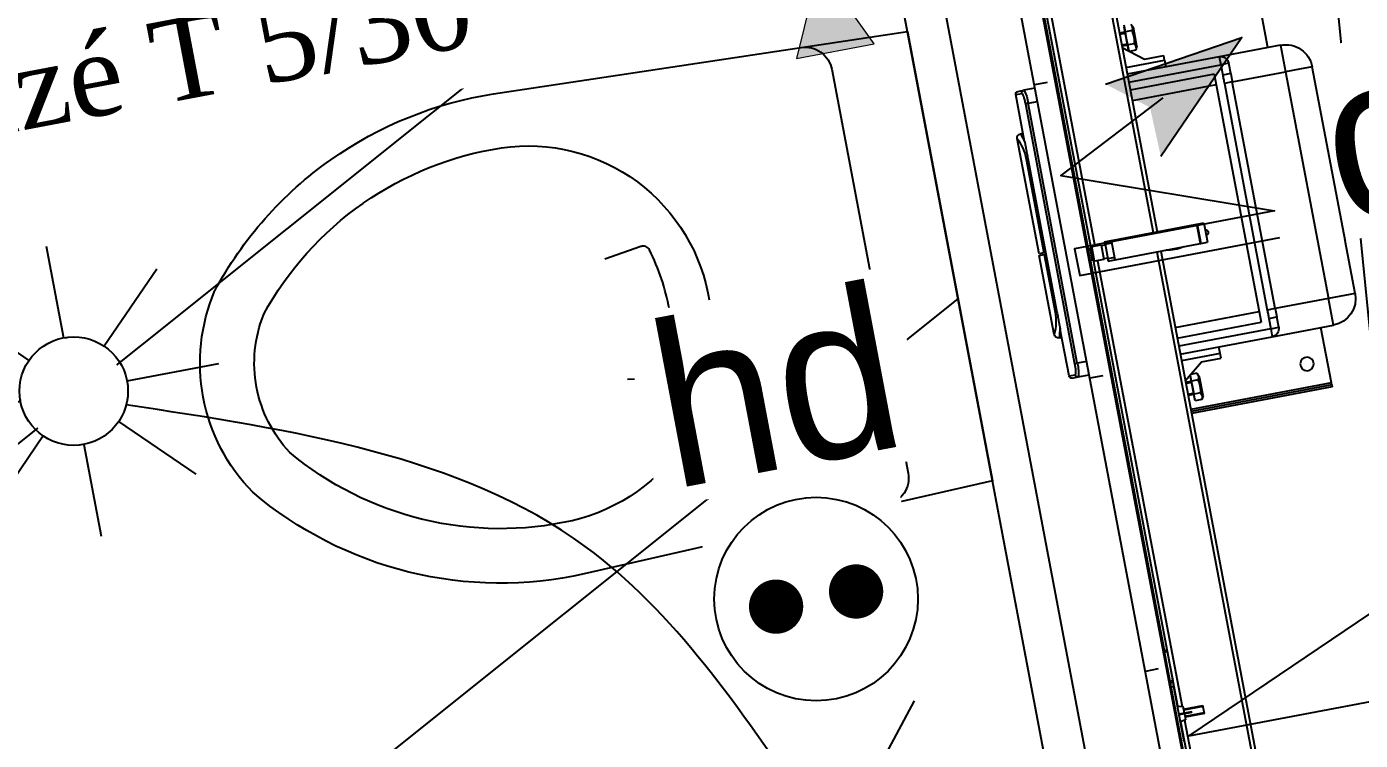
# Model space of a CAD drawing. Header units: centimetres. Extents: x 197412 to 267601, y -375791 to -305433.
# Drawn here: x 216468 to 217451, y -344960 to -344433 of the extents above; entities that cross this region are included whole.
import ezdxf

# ---------------------------------------------------------------- set-up
doc = ezdxf.new("R2010")
doc.units = ezdxf.units.CM
for name, color, linetype in [('3-BAT C-Niveau 0', 250, 'Continuous'), ('prlm-MOD', 64, 'Continuous'), ('prlm-VMC', 62, 'Continuous')]:
    doc.layers.add(name, color=color, linetype=linetype)
doc.layers.add('FAUX PLAFOND', color=9, linetype='Continuous', lineweight=25)
doc.layers.add('prlm-ELEC-CFO', color=1, linetype='Continuous', lineweight=25)
doc.styles.add('prlm-elec-cfo', font='comic.ttf', dxfattribs={"height": 12})
doc.styles.add('prlm-vmc', font='pala.ttf', dxfattribs={"height": 14})

# ---------------------------------------------------------------- blocks, each defined once
blk = doc.blocks.new('xi.PCHD')
at = {"color": 0, "lineweight": 5}
blk.add_wipeout([(-7.5, -7.5), (7.5, -7.5), (7.5, 7.5), (-7.5, 7.5)], dxfattribs=at).dxf.layer = 'prlm-ELEC-CFO'
at = {"layer": 'prlm-ELEC-CFO', "color": 0, "linetype": 'ByBlock', "lineweight": 5, "const_width": 2}
for points in [[(-4, 0, 1), (-2, 0, 1)], [(2, 0, 1), (4, 0, 1)]]:
    blk.add_lwpolyline(points, format="xyb", close=True, dxfattribs=at)
at = {"layer": 'prlm-ELEC-CFO', "color": 0, "linetype": 'ByBlock', "lineweight": -2}
blk.add_circle((0, 0), 7.5, dxfattribs=at)
blk = doc.blocks.new('xi.SA')
at = {"layer": 'prlm-ELEC-CFO', "color": 0}
blk.add_lwpolyline([(0.2, -1.278), (5.5, 5.28)], dxfattribs=at)
blk.add_circle((-2, -4), 3.5, dxfattribs=at)
blk = doc.blocks.new('xi.CH')
at = {"layer": 'prlm-ELEC-CFO', "lineweight": 5}
blk.add_hatch(color=0, dxfattribs=at).paths.add_polyline_path([(-3, 6), (-0.103, 3.699), (0, 0), (7.5, 7.5)])
at = {"layer": 'prlm-ELEC-CFO', "color": 0}
for points in [[(-3, 6), (7.5, 7.5), (0, 0)], [(0.955, 4.227), (-7.5, 0), (7.5, -5.5), (-7.5, -5.5), (-7.5, -7.5), (7.5, -7.5)]]:
    blk.add_lwpolyline(points, dxfattribs=at)
blk = doc.blocks.new('xi.SPOT')
at = {"color": 0, "lineweight": 5}
blk.add_wipeout([(-4, 0), (-2.828, -2.828), (0, -4), (2.828, -2.828), (4, 0), (2.828, 2.828), (0, 4), (-2.828, 2.828)], dxfattribs=at).dxf.layer = 'prlm-ELEC-CFO'
at = {"layer": 'prlm-ELEC-CFO', "color": 0, "linetype": 'ByBlock', "lineweight": -2, "flags": 128}
for points in [[(0, 10.878), (0, 4)], [(-7.692, 7.692), (-2.828, 2.828)], [(7.692, 7.692), (2.828, 2.828)], [(-10.878, 0), (-4, 0)], [(4, 0), (10.878, 0)], [(-2.828, -2.828), (-7.692, -7.692)], [(2.828, -2.828), (7.692, -7.692)], [(0, -4), (0, -10.878)]]:
    blk.add_lwpolyline(points, dxfattribs=at)
at = {"layer": 'prlm-ELEC-CFO', "color": 0, "linetype": 'ByBlock', "lineweight": -2}
blk.add_circle((0, 0), 4, dxfattribs=at)
blk = doc.blocks.new('MTI900_Alu_390')
at = {"layer": 'prlm-MOD', "color": 1, "linetype": 'Continuous'}
for p, q in [((-0.85, -1.865), (0.85, -1.865)), ((-0.85, -1.865), (-0.85, -2.065)), ((0.85, -1.865), (0.85, -2.065)), ((-1.495, -2.16), (-1.495, -3.215)), ((-1.48, -2.16), (-1.495, -2.16)), ((-1.48, -2.16), (-1.48, -3.215)), ((-1.48, -2.16), (-1.465, -2.16)), ((-1.465, -2.16), (-1.05, -2.16)), ((-1.465, -2.16), (-1.465, -3.215)), ((-1.05, -2.525), (-1.05, -2.065)), ((-1.05, -2.065), (-0.85, -2.065)), ((0.85, -2.065), (-0.85, -2.065)), ((-0.85, -2.065), (-0.85, -2.465)), ((0.85, -2.465), (0.85, -2.065)), ((1.05, -2.065), (0.85, -2.065)), ((1.05, -2.065), (1.05, -2.525)), ((1.05, -2.16), (1.465, -2.16)), ((-1.05, -3.215), (-1.05, -2.525)), ((-0.99, -2.525), (-1.05, -2.525)), ((-0.99, -2.465), (-0.9124, -2.465)), ((-0.99, -2.525), (-0.99, -2.465)), ((-0.99, -2.525), (-0.99, -3.215)), ((-0.9124, -2.525), (-0.99, -2.525)), ((-0.85, -2.465), (-0.9124, -2.465)), ((-0.9124, -2.525), (-0.9124, -2.465)), ((-0.85, -2.465), (0.85, -2.465)), ((-0.85, -2.465), (-0.85, -2.5242)), ((0.85, -2.5242), (-0.85, -2.5242)), ((0.9124, -2.465), (0.85, -2.465)), ((0.85, -2.465), (0.85, -2.5242)), ((0.9124, -2.465), (0.99, -2.465)), ((0.9124, -2.465), (0.9124, -2.525)), ((0.99, -2.525), (0.9124, -2.525)), ((0.99, -2.465), (0.99, -2.525)), ((0.99, -3.215), (0.99, -2.525)), ((1.05, -2.525), (0.99, -2.525)), ((1.05, -2.525), (1.05, -3.215)), ((0.93, -2.585), (-0.93, -2.585)), ((-0.93, -3.215), (-0.93, -2.585)), ((-0.85, -3.215), (-0.85, -2.585)), ((0.85, -2.585), (0.85, -3.215)), ((0.93, -2.585), (0.93, -3.215)), ((-1.1342, -2.925), (-1.1, -2.925)), ((-1.1342, -3.0705), (-1.1342, -2.925)), ((-1.1, -2.925), (-1.1, -3.215)), ((-1.1, -2.925), (-1.05, -2.925)), ((-0.2775, -2.915), (-0.2775, -2.865)), ((-0.1325, -2.865), (-0.2775, -2.865)), ((-0.1325, -2.915), (-0.2775, -2.915)), ((-0.2775, -2.9175), (-0.2775, -2.915)), ((-0.2775, -2.9175), (-0.1325, -2.9175)), ((-0.2775, -3.5575), (-0.2775, -2.9175)), ((-0.1325, -2.915), (-0.1325, -2.865)), ((-0.1325, -2.9175), (-0.1325, -2.915)), ((-0.1325, -3.5575), (-0.1325, -2.9175)), ((1.1, -2.925), (1.05, -2.925)), ((1.1, -3.215), (1.1, -2.925)), ((1.1, -2.925), (1.1342, -2.925)), ((1.1342, -3.0705), (1.1342, -2.925)), ((-1.38, -3.106), (-1.4081, -3.1204)), ((-1.4081, -3.1204), (-1.4081, -3.17)), ((-1.38, -3.106), (-1.24, -3.106)), ((-1.3591, -3.1204), (-1.3591, -3.17)), ((-1.2609, -3.1204), (-1.2609, -3.17)), ((-1.2504, -3.215), (-1.1342, -3.0705)), ((-1.2119, -3.1204), (-1.24, -3.106)), ((-1.2119, -3.1204), (-1.2119, -3.1671)), ((1.2504, -3.215), (1.1342, -3.0705)), ((1.24, -3.106), (1.2119, -3.1204)), ((1.2119, -3.1204), (1.2119, -3.1671)), ((1.24, -3.106), (1.38, -3.106)), ((1.2609, -3.1204), (1.2609, -3.17)), ((1.3591, -3.1204), (1.3591, -3.17)), ((1.4081, -3.1204), (1.38, -3.106)), ((-0.2775, -3.215), (-4.0287, -3.215)), ((-1.4081, -3.17), (-1.3836, -3.17)), ((-1.395, -3.17), (-1.395, -3.172)), ((-1.395, -3.172), (-1.225, -3.172)), ((-1.3836, -3.17), (-1.3591, -3.17)), ((-1.36, -3.172), (-1.36, -3.215)), ((-1.3591, -3.17), (-1.31, -3.17)), ((-1.3508, -3.215), (-1.3508, -3.172)), ((-1.31, -3.17), (-1.2609, -3.17)), ((-1.2692, -3.215), (-1.2692, -3.172)), ((-1.2609, -3.17), (-1.2364, -3.17)), ((-1.26, -3.215), (-1.26, -3.172)), ((-1.2364, -3.17), (-1.2142, -3.17)), ((-1.225, -3.172), (-1.225, -3.17)), ((4.0287, -3.215), (-0.1325, -3.215)), ((1.2142, -3.17), (1.2364, -3.17)), ((1.225, -3.17), (1.225, -3.172)), ((1.225, -3.172), (1.395, -3.172)), ((1.2364, -3.17), (1.2609, -3.17)), ((1.26, -3.172), (1.26, -3.215)), ((1.2609, -3.17), (1.31, -3.17)), ((1.2692, -3.215), (1.2692, -3.172)), ((1.31, -3.17), (1.3591, -3.17)), ((1.3508, -3.215), (1.3508, -3.172)), ((1.3591, -3.17), (1.3836, -3.17)), ((1.36, -3.215), (1.36, -3.172)), ((1.3836, -3.17), (1.4081, -3.17)), ((1.395, -3.172), (1.395, -3.17)), ((-0.2775, -3.245), (-4.0274, -3.245)), ((4.0274, -3.245), (-0.1325, -3.245)), ((-3.685, -3.532), (-3.625, -3.532)), ((-3.685, -3.532), (-3.685, -3.677)), ((-3.6789, -3.677), (-3.6789, -3.532)), ((-3.6311, -3.677), (-3.6311, -3.532)), ((-3.625, -3.677), (-3.625, -3.532)), ((-3.66, -3.6225), (-3.655, -3.6225)), ((-3.66, -3.6225), (-3.66, -3.6361)), ((-3.66, -3.6361), (-3.655, -3.6361)), ((-3.66, -3.6361), (-3.66, -3.717)), ((-3.655, -3.6225), (-3.655, -3.6361)), ((-3.655, -3.6361), (-3.655, -3.717)), ((-0.2775, -3.5575), (-0.1325, -3.5575)), ((-0.2775, -3.56), (-0.2775, -3.5575)), ((-0.2775, -3.61), (-0.2775, -3.56)), ((-0.26, -3.56), (-0.2775, -3.56)), ((-0.255, -3.61), (-0.2775, -3.61)), ((-0.26, -3.5575), (-0.26, -3.6075)), ((-0.15, -3.6075), (-0.26, -3.6075)), ((-0.255, -3.6075), (-0.255, -3.6375)), ((-0.155, -3.6375), (-0.155, -3.6075)), ((-0.1325, -3.61), (-0.155, -3.61)), ((-0.15, -3.6075), (-0.15, -3.5575)), ((-0.1325, -3.56), (-0.15, -3.56)), ((-0.1325, -3.56), (-0.1325, -3.5575)), ((-0.1325, -3.61), (-0.1325, -3.56)), ((-3.7066, -3.685), (-4.0074, -3.685)), ((-3.935, -3.715), (-3.7126, -3.715)), ((-3.86, -3.717), (-3.45, -3.717)), ((-3.705, -3.677), (-3.713, -3.717)), ((-3.66, -3.677), (-3.705, -3.677)), ((-3.655, -3.677), (-3.605, -3.677)), ((-3.597, -3.717), (-3.605, -3.677)), ((-0.26, -3.685), (-3.6034, -3.685)), ((-3.5974, -3.715), (-0.25, -3.715)), ((-3.45, -3.717), (-3.45, -3.737)), ((-3.45, -3.717), (-3.4168, -3.717)), ((-3.4168, -3.737), (-3.4168, -3.717)), ((-3.4168, -3.717), (-3.4033, -3.717)), ((-3.185, -3.717), (-3.4033, -3.717)), ((-3.4033, -3.717), (-3.4033, -3.737)), ((-3.185, -3.717), (-3.175, -3.717)), ((-3.185, -3.737), (-3.185, -3.717)), ((-3.175, -3.717), (-3.175, -3.737)), ((-0.15, -3.6375), (-0.26, -3.6375)), ((-0.26, -3.6375), (-0.26, -3.7075)), ((-0.26, -3.7075), (-0.15, -3.7075)), ((-0.25, -3.7075), (-0.25, -3.7225)), ((-0.25, -3.7225), (-0.16, -3.7225)), ((-0.16, -3.7225), (-0.16, -3.7075)), ((-0.16, -3.715), (3.5984, -3.715)), ((-0.15, -3.7075), (-0.15, -3.6375)), ((3.6044, -3.685), (-0.15, -3.685)), ((-4.375, -3.737), (4.375, -3.737)), ((4.375, -3.747), (-4.375, -3.747)), ((-3.175, -3.735), (-0.2433, -3.735)), ((-0.1667, -3.735), (3.175, -3.735)), ((-4.375, -3.902), (4.375, -3.902)), ((-1.075, -3.9853), (-1.075, -3.902)), ((-0.975, -3.902), (-0.975, -3.973)), ((0.975, -3.973), (0.975, -3.902)), ((1.075, -3.902), (1.075, -3.9853)), ((-1.075, -4.03), (-1.075, -3.9853)), ((-1.055, -4.05), (-1.055, -4.0051)), ((-0.975, -3.973), (0.975, -3.973)), ((-0.975, -3.9928), (-0.975, -3.973)), ((0.975, -3.9928), (-0.975, -3.9928)), ((0.975, -3.973), (0.975, -3.9928)), ((1.055, -4.05), (1.055, -4.0051)), ((1.075, -4.03), (1.075, -3.9853)), ((-1.055, -4.05), (-0.706, -4.05)), ((-0.765, -4.07), (-0.765, -4.05)), ((-0.735, -4.1), (-0.735, -4.1)), ((-0.735, -4.1), (-0.1416, -4.1)), ((0.576, -4.0497), (-0.576, -4.0497)), ((-0.574, -4.0497), (-0.574, -4.0634)), ((-0.1416, -4.0634), (-0.574, -4.0634)), ((-0.1416, -4.0634), (-0.1416, -4.0497)), ((-0.1416, -4.1), (-0.1416, -4.0634)), ((-0.1307, -4.0497), (-0.1307, -4.0634)), ((0.574, -4.0634), (-0.1307, -4.0634)), ((-0.1307, -4.0634), (-0.1307, -4.1)), ((-0.1307, -4.1), (0.735, -4.1)), ((0.574, -4.0497), (0.574, -4.0634)), ((0.7037, -4.05), (1.055, -4.05)), ((0.735, -4.1), (0.735, -4.1)), ((0.765, -4.07), (0.765, -4.05))]:
    blk.add_line(p, q, dxfattribs=at)
at = {"layer": 'prlm-MOD', "color": 1, "ltscale": 50}
for points in [[(-3.3, -3.8058), (-3.3, -3.902)], [(-1.1, -3.8058), (-1.1, -3.902)], [(1.1, -3.8058), (1.1, -3.902)]]:
    blk.add_lwpolyline(points, dxfattribs=at)
at = {"layer": 'prlm-MOD', "color": 1, "linetype": 'Continuous'}
blk.add_circle((-1.295, -2.31), 0.05, dxfattribs=at)
for centre, radius, start, end in [((-0.85, -2.065), 0.2, 90, 180), ((0.85, -2.065), 0.2, 0, 90), ((-0.99, -2.525), 0.06, 90, 180), ((0.99, -2.525), 0.06, 0, 90), ((-0.205, -2.865), 0.02, 0, 180), ((0, -3.11), 0.285, 166.82645, 193.17355), ((-1.3836, -3.1624), 0.0487, 59.74223, 120.25777), ((-1.2364, -3.1624), 0.0487, 59.74223, 120.25777), ((1.2364, -3.1624), 0.0487, 59.74223, 120.25777), ((1.3836, -3.1624), 0.0487, 59.74223, 120.25777), ((-0.235, -3.7225), 0.015, 180, 255.16489), ((-0.175, -3.7225), 0.015, 284.83511, 0), ((-0.9965, -4.212), 0.2399, 84.86995, 109.10907), ((0.9987, -4.1937), 0.2219, 69.89148, 96.1295), ((-1.055, -4.03), 0.02, 180, 270), ((-0.5689, -4.6164), 0.5805, 102.58374, 109.74123), ((-0.735, -4.07), 0.03, 180, 270), ((-0.5689, -4.4578), 0.3944, 90.7355, 114.8981), ((0.5685, -4.4598), 0.3964, 65.16337, 89.20304), ((0.5693, -4.6145), 0.5786, 70.22595, 77.40425), ((0.735, -4.07), 0.03, 270, 0), ((1.055, -4.03), 0.02, 270, 0)]:
    blk.add_arc(centre, radius, start, end, dxfattribs=at)
for centre, major_axis, start_param, end_param in [((-1.055, -3.9853), (0.02, 0), 3.141593, 4.712389), ((1.055, -3.9853), (-0.02, 0), 1.570796, 3.141593)]:
    blk.add_ellipse(centre, major_axis=major_axis, ratio=0.989815, start_param=start_param, end_param=end_param, dxfattribs=at)
for points, knots in [([(-0.85, -2.5242), (-0.8604, -2.5242), (-0.8708, -2.5243), (-0.8916, -2.5247), (-0.902, -2.525), (-0.9124, -2.525)], [0, 0, 0, 0, 0.5, 0.5, 1, 1, 1, 1]), ([(0.9124, -2.525), (0.902, -2.525), (0.8916, -2.5247), (0.8708, -2.5243), (0.8604, -2.5242), (0.85, -2.5242)], [0, 0, 0, 0, 0.5, 0.5, 1, 1, 1, 1]), ([(-1.3591, -3.1204), (-1.3511, -3.1183), (-1.343, -3.1166), (-1.3306, -3.1149), (-1.3265, -3.1144), (-1.3182, -3.1138), (-1.3141, -3.1137), (-1.3017, -3.1137), (-1.2935, -3.1143), (-1.2772, -3.1166), (-1.269, -3.1183), (-1.2609, -3.1204)], [0, 0, 0, 0, 0.25, 0.25, 0.375, 0.375, 0.5, 0.5, 0.75, 0.75, 1, 1, 1, 1]), ([(1.2609, -3.1204), (1.269, -3.1183), (1.2772, -3.1166), (1.2935, -3.1143), (1.3017, -3.1137), (1.3141, -3.1137), (1.3182, -3.1138), (1.3265, -3.1144), (1.3306, -3.1149), (1.343, -3.1166), (1.3511, -3.1183), (1.3591, -3.1204)], [0, 0, 0, 0, 0.25, 0.25, 0.5, 0.5, 0.625, 0.625, 0.75, 0.75, 1, 1, 1, 1]), ([(-0.975, -3.9928), (-0.9803, -3.9928), (-0.9856, -3.9929), (-0.996, -3.9932), (-1.0011, -3.9934), (-1.0083, -3.9939), (-1.0107, -3.9941), (-1.0153, -3.9945), (-1.0176, -3.9947), (-1.0241, -3.9955), (-1.0281, -3.996), (-1.0355, -3.9972), (-1.0388, -3.9978), (-1.0446, -3.9991), (-1.047, -3.9998), (-1.05, -4.0009), (-1.0509, -4.0013), (-1.0524, -4.0021), (-1.053, -4.0024), (-1.0545, -4.0036), (-1.055, -4.0043), (-1.055, -4.0051)], [0, 0, 0, 0, 0.125, 0.125, 0.25, 0.25, 0.3125, 0.3125, 0.375, 0.375, 0.5, 0.5, 0.625, 0.625, 0.75, 0.75, 0.8125, 0.8125, 0.875, 0.875, 1, 1, 1, 1]), ([(1.055, -4.0051), (1.055, -4.0043), (1.0545, -4.0036), (1.053, -4.0024), (1.0523, -4.002), (1.0508, -4.0013), (1.0491, -4.0006), (1.0469, -3.9998), (1.0444, -3.9991), (1.0431, -3.9988), (1.0387, -3.9978), (1.0354, -3.9971), (1.0299, -3.9963), (1.028, -3.996), (1.0239, -3.9955), (1.0218, -3.9952), (1.0153, -3.9945), (1.0107, -3.9941), (1.0034, -3.9936), (1.0009, -3.9935), (0.9958, -3.9932), (0.9933, -3.9931), (0.9856, -3.9929), (0.9803, -3.9928), (0.975, -3.9928)], [0, 0, 0, 0, 0.125, 0.125, 0.1875, 0.1875, 0.25, 0.3125, 0.3125, 0.375, 0.375, 0.5, 0.5, 0.5625, 0.5625, 0.625, 0.625, 0.75, 0.75, 0.8125, 0.8125, 0.875, 0.875, 1, 1, 1, 1]), ([(-0.576, -4.0497), (-0.5891, -4.0497), (-0.6021, -4.0497), (-0.6211, -4.0498), (-0.6274, -4.0498), (-0.6399, -4.0498), (-0.6461, -4.0498), (-0.6642, -4.0499), (-0.6756, -4.0499), (-0.6918, -4.05), (-0.6971, -4.05), (-0.7038, -4.05), (-0.7053, -4.05), (-0.7068, -4.05)], [0, 0, 0, 0, 0.125, 0.125, 0.1875, 0.1875, 0.25, 0.25, 0.375, 0.375, 0.4375, 0.4375, 0.4568651, 0.4568651, 0.4568651, 0.4568651]), ([(0.7055, -4.05), (0.6995, -4.05), (0.6933, -4.05), (0.6813, -4.05), (0.6756, -4.0499), (0.6642, -4.0499), (0.6524, -4.0499), (0.6402, -4.0498), (0.6278, -4.0498), (0.6214, -4.0498), (0.6021, -4.0497), (0.5891, -4.0497), (0.576, -4.0497)], [0.5494968, 0.5494968, 0.5494968, 0.5494968, 0.625, 0.625, 0.6875, 0.6875, 0.75, 0.8125, 0.8125, 0.875, 0.875, 1, 1, 1, 1])]:
    blk.add_open_spline(points, degree=3, knots=knots, dxfattribs=at)
blk = doc.blocks.new('xi.bep')
at = {"layer": 'prlm-VMC', "linetype": 'ByBlock', "lineweight": 5}
h = blk.add_hatch(color=0, dxfattribs=at)
h.paths.add_polyline_path([(0, 2.736), (2.921, 9.103), (-2.921, 9.103)])
h.paths.add_polyline_path([(9.103, -2.921), (9.103, 2.921), (2.736, 0)])
h.paths.add_polyline_path([(2.921, -9.103), (0, -2.736), (-2.921, -9.103)])
h.paths.add_polyline_path([(-9.103, -2.921), (-2.736, 0), (-9.103, 2.921)])
at = {"layer": 'prlm-VMC', "color": 0, "linetype": 'ByBlock', "lineweight": 5, "flags": 128}
for points in [[(2.921, 9.103), (-2.921, 9.103), (0, 2.736)], [(-9.103, -2.921), (-9.103, 2.921), (-2.736, 0)], [(9.103, 2.921), (9.103, -2.921), (2.736, 0)], [(-2.921, -9.103), (2.921, -9.103), (0, -2.736)]]:
    blk.add_lwpolyline(points, close=True, dxfattribs=at)

msp = doc.modelspace()

# ---------------------------------------------------------------- hatches: boundary and pattern name
at = {"layer": 'FAUX PLAFOND'}
h = msp.add_hatch(dxfattribs=at)
h.set_pattern_fill('BA 13', color=256, scale=10, style=0, pattern_type=2)
h.set_pattern_definition([(218.65981, (82441.66, 127994.64), (-199.24783, 287.75041), [])])
h.paths.add_polyline_path([(217064.8, -344160.52), (215642.28, -344429.91), (215809.75, -345314.19), (216114.41, -345256.5), (216123.68, -345305.59), (215819.36, -345363.3), (216185.91, -347298.7), (217853.52, -346982.89), (217729.45, -346325.61), (218368.09, -346204.66), (218134.93, -344924.72), (217017.81, -345136.33), (217008.51, -345087.18), (217232.27, -345044.86)])

# ---------------------------------------------------------------- linework, layer by layer
at = {"linetype": 'Continuous', "flags": 128}
for points in [[(217324.64, -344956.13), (217553.31, -344912.83), (217405.39, -344131.75), (217477.37, -344852.91)], [(217094.28, -344155.01), (217261.76, -345039.34), (217232.28, -345044.92), (217064.81, -344160.59)]]:
    msp.add_lwpolyline(points, close=True, dxfattribs=at)
for points in [[(217117.24, -344437.09), (217179.83, -344768.33), (216879.01, -344836.77, -0.116334), (216749.71, -344835.45, -0.116144), (216634.69, -344776.58, -0.147727), (216598.26, -344706.63, -0.147725), (216606.63, -344628.39), (216606.67, -344628.31, -0.11673), (216692.29, -344531.53, -0.115952), (216812.17, -344483.03)], [(216971.26, -344636.15), (216971.3, -344636.29, -0.197992), (216954.04, -344737.82, -0.198081), (216870.09, -344797.64, -0.114919), (216760.21, -344796.73), (216760.14, -344796.71, -0.115526), (216662.02, -344747.3, -0.142778), (216637.57, -344699.2, -0.142778), (216642.79, -344645.5, -0.114832), (216716.01, -344563.76), (216716.17, -344563.65, -0.115368), (216818.16, -344522.81, -0.198081), (216918.15, -344547.88, -0.198023), (216971.26, -344636.15)]]:
    msp.add_lwpolyline(points, format="xyb", close=True, dxfattribs=at)
for points in [[(217038.76, -344448.86), (217038.81, -344448.86, -0.193855), (217053.36, -344452.31), (217053.47, -344452.39, -0.192143), (217061.44, -344464.93), (217117.7, -344762.66), (217117.71, -344762.7, -0.194357), (217114.78, -344777.36, -0.193855), (217102.49, -344785.89), (217102.45, -344785.9)], [(216910.93, -344693.35), (216939.17, -344692.49, 0.192032), (216942.44, -344691.07), (216942.46, -344691.06), (216942.47, -344691.04, 0.187463), (216944, -344687.91, 0.069687), (216941.8, -344641.82), (216941.79, -344641.72, 0.069688), (216927.01, -344598.01, 0.17618), (216924.48, -344595.58), (216924.41, -344595.55, 0.18073), (216920.88, -344595.5), (216920.84, -344595.51), (216894.22, -344604.91)]]:
    msp.add_lwpolyline(points, format="xyb", dxfattribs=at)
at = {"layer": '3-BAT C-Niveau 0', "ltscale": 50.8, "flags": 128}
msp.add_lwpolyline([(217064.8, -344160.52), (215642.28, -344429.91), (215809.75, -345314.19), (216114.41, -345256.5), (216123.68, -345305.59), (215819.36, -345363.3), (216185.91, -347298.7), (217853.52, -346982.89), (217729.45, -346325.61), (218368.09, -346204.66), (218134.93, -344924.72), (217017.81, -345136.33), (217008.51, -345087.18), (217232.27, -345044.86)], close=True, dxfattribs=at)

# ---------------------------------------------------------------- block references
at = {"layer": 'prlm-ELEC-CFO', "xscale": 10, "yscale": 10, "zscale": 10, "rotation": 10.72360141139323}
msp.add_blockref('xi.CH', (217303.88, -344529.21), dxfattribs=at)
at = {"layer": 'prlm-VMC', "xscale": 10, "yscale": 10, "zscale": 10, "rotation": 10.72360141139323}
msp.add_blockref('xi.bep', (217047.12, -344362.18), dxfattribs=at)

# ---------------------------------------------------------------- next in the draw order: texts
at = {"layer": 'prlm-ELEC-CFO', "char_height": 120, "attachment_point": 5, "rotation": 10.7236, "line_spacing_factor": 0.8, "style": 'prlm-elec-cfo', "bg_fill": 3, "box_fill_scale": 1.1, "bg_fill_color": 256, "bg_fill_transparency": 0}
for s, insert in [('ch', (217508.3, -344506.2)), ('hd', (217020.43, -344699.82))]:
    msp.add_mtext(s, dxfattribs=dict(at, insert=insert))

# ---------------------------------------------------------------- next in the draw order: block references
at = {"layer": 'prlm-ELEC-CFO', "xscale": 10, "yscale": 10, "zscale": 10, "rotation": 10.72360141139323}
msp.add_blockref('xi.PCHD', (217049.88, -344855.38), dxfattribs=at)

# ---------------------------------------------------------------- next in the draw order: linework, layer by layer
at = {"layer": 'prlm-ELEC-CFO'}
msp.add_spline([(217043.29, -345008.96), (216879.75, -344816.56), (216541.49, -344712.22)], degree=3, dxfattribs=at)

# ---------------------------------------------------------------- next in the draw order: block references
at = {"layer": 'prlm-ELEC-CFO', "xscale": 10, "yscale": 10, "zscale": 10, "rotation": 10.72360141139323}
msp.add_blockref('xi.SA', (217078.16, -344992.61), dxfattribs=at)
at = {"layer": 'prlm-MOD', "xscale": -99.99999999999972, "yscale": 99.99999999999974, "zscale": 99.99999999999969, "rotation": 280.7237167511636}
msp.add_blockref('MTI900_Alu_390', (217614.56, -344511.86), dxfattribs=at)

# ---------------------------------------------------------------- next in the draw order: block references
at = {"layer": 'prlm-ELEC-CFO', "xscale": 10, "yscale": 10, "zscale": 10, "rotation": 10.72360141139323}
msp.add_blockref('xi.SPOT', (216502.8, -344702.08), dxfattribs=at)

# ---------------------------------------------------------------- next in the draw order: texts
at = {"layer": 'prlm-VMC', "ltscale": 25, "insert": (216570.19, -344459.97), "char_height": 60, "width": 586.1474, "attachment_point": 5, "rotation": 10.7236, "line_spacing_factor": 0.8, "style": 'prlm-vmc', "bg_fill": 2}
msp.add_mtext('Alizé T 5/30', dxfattribs=at)

doc.saveas('drawing.dxf')
